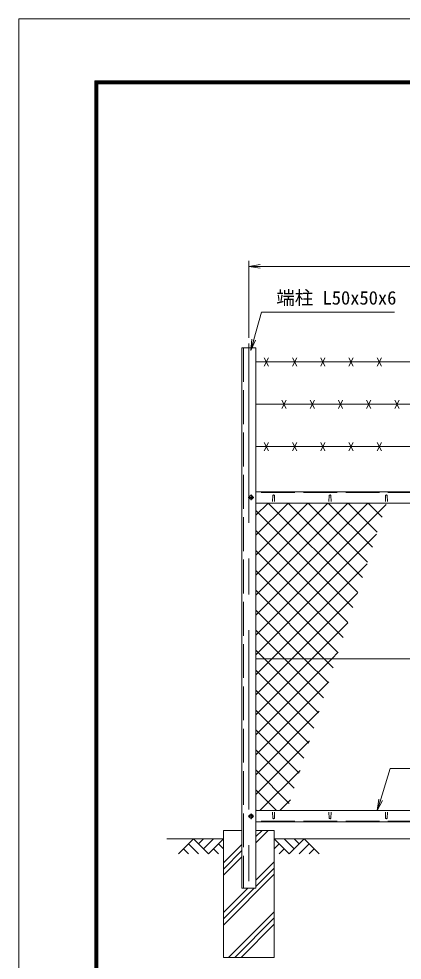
# Model space of a CAD drawing. Units: millimetres, scale not verified. Extents: x -4200 to 4200, y -2970 to 2970.
# Drawn here: x -4200 to -2841, y -366 to 2970 of the extents above; entities that cross this region are included whole.
import ezdxf
from ezdxf.enums import TextEntityAlignment as Align

# ---------------------------------------------------------------- set-up
doc = ezdxf.new("R2010")
doc.units = ezdxf.units.MM
doc.header["$LTSCALE"] = 20
doc.linetypes.add('DASHED', pattern=[7.5, 6, -1.5])
doc.linetypes.add('USER1', pattern=[50.8, 31.75, -6.35, 6.35, -6.35])
for name, color, linetype, lineweight in [('0-0_D-STR1', 1, 'Continuous', 18), ('0-1_D-BMK', 2, 'USER1', 13), ('0-2_D-STR-DIM', 7, 'Continuous', 9), ('0-3_D-BGD', 7, 'Continuous', 9), ('0-4_D-STR4', 7, 'Continuous', 9), ('0-5_D-DCR-HCH', 7, 'Continuous', 9), ('0-6_D-STR3', 3, 'Continuous', 13), ('0-7_D-STR-TXT', 7, 'Continuous', 9), ('0-8_0', 7, 'Continuous', 9), ('0-A_D-STR2', 7, 'Continuous', 9), ('0-B_D-TTL', 7, 'Continuous', 9)]:
    doc.layers.add(name, color=color, linetype=linetype, lineweight=lineweight)
doc.styles.add('ＭＳ ゴシック', font='')
doc.styles.get('ＭＳ ゴシック').set_extended_font_data('MS Gothic')

# ---------------------------------------------------------------- blocks, each defined once
blk = doc.blocks.new('_Open')
at = {"layer": '0-8_0'}
blk.add_line((-20, 3.33), (0, 0), dxfattribs=at)
blk.add_lwpolyline([(-20, -3.33), (0, 0), (-20, 0)], dxfattribs=at)

msp = doc.modelspace()

# ---------------------------------------------------------------- linework, layer by layer
at = {"layer": '0-0_D-STR1'}
for p, q in [((-3409.97, 1803.98), (-3409.97, -111.02)), ((-3359.97, 1803.98), (-3409.97, 1803.98)), ((-3359.97, -111.02), (-3359.97, 1803.98)), ((-1421.47, 1293.98), (-3359.97, 1293.98)), ((-3299.97, 1280.85), (-3300.72, 1259.35)), ((-3293.97, 1280.85), (-3293.22, 1259.35)), ((-3099.97, 1280.85), (-3100.72, 1259.35)), ((-3093.97, 1280.85), (-3093.22, 1259.35)), ((-2899.97, 1280.85), (-2900.72, 1259.35)), ((-2893.97, 1280.85), (-2893.22, 1259.35)), ((-3359.97, 1253.98), (-1421.47, 1253.98)), ((-3359.97, 163.98), (-1421.47, 163.98)), ((-3299.97, 137.11), (-3300.72, 158.61)), ((-3293.97, 137.11), (-3293.22, 158.61)), ((-3099.97, 137.11), (-3100.72, 158.61)), ((-3093.97, 137.11), (-3093.22, 158.61)), ((-2899.97, 137.11), (-2900.72, 158.61)), ((-2893.97, 137.11), (-2893.22, 158.61)), ((-1421.47, 123.98), (-3359.97, 123.98)), ((-3409.97, -111.02), (-3359.97, -111.02))]:
    msp.add_line(p, q, dxfattribs=at)
at = {"layer": '0-0_D-STR1', "linetype": 'DASHED'}
for p, q in [((-3403.97, 1803.98), (-3403.97, -111.02)), ((-1421.47, 1290.98), (-3359.97, 1290.98)), ((-1421.47, 126.98), (-3359.97, 126.98))]:
    msp.add_line(p, q, dxfattribs=at)
at = {"layer": '0-0_D-STR1'}
for centre, start, end in [((-3296.97, 1279.6), 22.61986, 157.38014), ((-3096.97, 1279.6), 22.61986, 157.38014), ((-2896.97, 1279.6), 22.61986, 157.38014), ((-3296.97, 138.36), 202.61986, 337.38014), ((-3096.97, 138.36), 202.61986, 337.38014), ((-2896.97, 138.36), 202.61986, 337.38014)]:
    msp.add_arc(centre, 3.25, start, end, dxfattribs=at)
at = {"layer": '0-1_D-BMK'}
for p, q in [((-3384.97, 1818.98), (-3384.97, -126.02)), ((-3366.97, 1273.98), (-3386.97, 1273.98)), ((-3376.97, 1283.98), (-3376.97, 1263.98)), ((-3366.97, 143.98), (-3386.97, 143.98)), ((-3376.97, 153.98), (-3376.97, 133.98))]:
    msp.add_line(p, q, dxfattribs=at)
at = {"layer": '0-2_D-STR-DIM'}
for p, q in [((-3384.97, 1838.98), (-3384.97, 2112.76)), ((-3344.97, 2092.76), (-1424.97, 2092.76))]:
    msp.add_line(p, q, dxfattribs=at)
at = {"layer": '0-3_D-BGD'}
for p, q in [((-3474.97, 63.98), (-3674.97, 63.98)), ((-1474.97, 63.98), (-3294.97, 63.98))]:
    msp.add_line(p, q, dxfattribs=at)
at = {"layer": '0-4_D-STR4'}
for p, q in [((-3474.97, 93.98), (-3474.97, -356.02)), ((-3409.97, 93.98), (-3474.97, 93.98)), ((-3294.97, 93.98), (-3359.97, 93.98)), ((-3294.97, 93.98), (-3294.97, -356.02)), ((-3294.97, -356.02), (-3474.97, -356.02))]:
    msp.add_line(p, q, dxfattribs=at)
at = {"layer": '0-5_D-DCR-HCH'}
for p, q in [((-3359.97, 49.96), (-3315.96, 93.98)), ((-3359.97, 72.06), (-3338.05, 93.98)), ((-3581.4, 63.98), (-3634.61, 10.77)), ((-3599.14, 46.24), (-3563.5, 10.77)), ((-3581.4, 63.98), (-3528.19, 10.77)), ((-3563.66, 46.24), (-3545.92, 63.98)), ((-3545.92, 28.5), (-3510.45, 63.98)), ((-3528.19, 10.77), (-3474.97, 63.98)), ((-3492.71, 46.24), (-3474.97, 28.59)), ((-3474.97, -20.84), (-3409.97, 44.16)), ((-3241.76, 10.77), (-3294.97, 63.98)), ((-3277.24, 46.24), (-3294.97, 28.59)), ((-3224.03, 28.5), (-3259.5, 63.98)), ((-3188.55, 63.98), (-3241.76, 10.77)), ((-3206.2, 46.15), (-3224.03, 63.98)), ((-3170.81, 46.24), (-3206.45, 10.77)), ((-3188.55, 63.98), (-3135.34, 10.77)), ((-3616.87, 28.5), (-3599.05, 10.77)), ((-3510.45, 28.5), (-3492.63, 10.77)), ((-3474.97, -42.94), (-3409.97, 22.06)), ((-3259.5, 28.5), (-3277.32, 10.77)), ((-3153.08, 28.5), (-3170.89, 10.77)), ((-3474.97, -65.04), (-3409.97, -0.04)), ((-3359.97, -82.62), (-3294.97, -17.62)), ((-3474.97, -241.81), (-3294.97, -61.81)), ((-3359.97, -104.72), (-3294.97, -39.72)), ((-3474.97, -219.72), (-3366.28, -111.02)), ((-3474.97, -197.62), (-3388.37, -111.02)), ((-3456.6, -356.02), (-3294.97, -194.4)), ((-3434.5, -356.02), (-3294.97, -216.49)), ((-3412.4, -356.02), (-3294.97, -238.59))]:
    msp.add_line(p, q, dxfattribs=at)
at = {"layer": '0-6_D-STR3'}
for p, q in [((-3329.97, 1738.98), (-3314.97, 1768.98)), ((-3329.97, 1768.98), (-3314.97, 1738.98)), ((-3229.97, 1738.98), (-3214.97, 1768.98)), ((-3229.97, 1768.98), (-3214.97, 1738.98)), ((-3129.97, 1738.98), (-3114.97, 1768.98)), ((-3129.97, 1768.98), (-3114.97, 1738.98)), ((-3029.97, 1738.98), (-3014.97, 1768.98)), ((-3029.97, 1768.98), (-3014.97, 1738.98)), ((-2929.97, 1738.98), (-2914.97, 1768.98)), ((-2929.97, 1768.98), (-2914.97, 1738.98)), ((-3359.97, 1753.98), (-1421.47, 1753.98)), ((-3359.97, 1603.98), (-1421.47, 1603.98)), ((-3267.47, 1618.98), (-3252.47, 1588.98)), ((-3267.47, 1588.98), (-3252.47, 1618.98)), ((-3167.47, 1618.98), (-3152.47, 1588.98)), ((-3167.47, 1588.98), (-3152.47, 1618.98)), ((-3067.47, 1618.98), (-3052.47, 1588.98)), ((-3067.47, 1588.98), (-3052.47, 1618.98)), ((-2967.47, 1618.98), (-2952.47, 1588.98)), ((-2967.47, 1588.98), (-2952.47, 1618.98)), ((-2867.47, 1618.98), (-2852.47, 1588.98)), ((-2867.47, 1588.98), (-2852.47, 1618.98)), ((-3329.97, 1438.98), (-3314.97, 1468.98)), ((-3329.97, 1468.98), (-3314.97, 1438.98)), ((-3229.97, 1438.98), (-3214.97, 1468.98)), ((-3229.97, 1468.98), (-3214.97, 1438.98)), ((-3129.97, 1438.98), (-3114.97, 1468.98)), ((-3129.97, 1468.98), (-3114.97, 1438.98)), ((-3029.97, 1438.98), (-3014.97, 1468.98)), ((-3029.97, 1468.98), (-3014.97, 1438.98)), ((-2929.97, 1438.98), (-2914.97, 1468.98)), ((-2929.97, 1468.98), (-2914.97, 1438.98)), ((-3359.97, 1453.98), (-1421.47, 1453.98)), ((-1421.47, 702.23), (-3359.97, 702.23))]:
    msp.add_line(p, q, dxfattribs=at)
for points in [[(-3370.47, 1277.73), (-3376.97, 1281.49), (-3383.47, 1277.73), (-3383.47, 1270.23), (-3376.97, 1266.47), (-3370.47, 1270.23)], [(-3370.47, 147.73), (-3376.97, 151.49), (-3383.47, 147.73), (-3383.47, 140.23), (-3376.97, 136.47), (-3370.47, 140.23)]]:
    msp.add_lwpolyline(points, close=True, dxfattribs=at)
for centre in [(-3376.97, 1273.98), (-3376.97, 143.98)]:
    msp.add_circle(centre, 6.25, dxfattribs=at)
at = {"layer": '0-7_D-STR-TXT'}
for points in [[(-2868.62, 1930.27), (-3339.6, 1930.27), (-3377.68, 1796)], [(-2185.85, 312.85), (-2883.73, 312.85), (-2929.09, 165.89)]]:
    msp.add_lwpolyline(points, dxfattribs=at)
at = {"layer": '0-A_D-STR2'}
for p, q in [((-3359.97, 1210.58), (-3316.58, 1253.98)), ((-3359.97, 1139.87), (-3245.87, 1253.98)), ((-3359.97, 1069.16), (-3175.16, 1253.98)), ((-3359.97, 998.45), (-3104.45, 1253.98)), ((-3359.97, 927.74), (-3033.74, 1253.98)), ((-3359.97, 857.03), (-2963.03, 1253.98)), ((-3359.97, 786.32), (-2898.02, 1248.28)), ((-2998.86, 937.19), (-3315.65, 1253.98)), ((-2981.55, 990.59), (-3244.94, 1253.98)), ((-2964.24, 1043.99), (-3174.23, 1253.98)), ((-2946.93, 1097.39), (-3103.52, 1253.98)), ((-2929.62, 1150.79), (-3032.81, 1253.98)), ((-2912.31, 1204.19), (-2962.1, 1253.98)), ((-3016.17, 883.79), (-3359.97, 1227.59)), ((-3033.48, 830.39), (-3359.97, 1156.88)), ((-3359.97, 715.61), (-2931.94, 1143.65)), ((-3050.79, 776.99), (-3359.97, 1086.17)), ((-3302.64, 702.23), (-2965.85, 1039.02)), ((-3068.1, 723.59), (-3359.97, 1015.46)), ((-3117.46, 702.23), (-3359.97, 944.75)), ((-3231.93, 702.23), (-2999.77, 934.39)), ((-3188.17, 702.23), (-3359.97, 874.04)), ((-3258.88, 702.23), (-3359.97, 803.33)), ((-3161.22, 702.23), (-3033.68, 829.77)), ((-3329.59, 702.23), (-3359.97, 732.62)), ((-3359.97, 644.9), (-3302.64, 702.23)), ((-3359.97, 574.19), (-3231.93, 702.23)), ((-3359.97, 503.48), (-3161.22, 702.23)), ((-3359.97, 432.77), (-3090.51, 702.23)), ((-3137.35, 509.99), (-3329.59, 702.23)), ((-3120.04, 563.39), (-3258.88, 702.23)), ((-3102.73, 616.79), (-3188.17, 702.23)), ((-3085.41, 670.19), (-3117.46, 702.23)), ((-3090.51, 702.23), (-3067.6, 725.14)), ((-3154.66, 456.59), (-3359.97, 661.9)), ((-3359.97, 362.06), (-3101.52, 620.51)), ((-3171.97, 403.19), (-3359.97, 591.19)), ((-3189.28, 349.79), (-3359.97, 520.48)), ((-3359.97, 291.35), (-3135.43, 515.89)), ((-3206.59, 296.39), (-3359.97, 449.77)), ((-3359.97, 220.64), (-3169.35, 411.26)), ((-3223.9, 242.99), (-3359.97, 379.06)), ((-3241.21, 189.59), (-3359.97, 308.35)), ((-3345.92, 163.98), (-3203.27, 306.63)), ((-3286.31, 163.98), (-3359.97, 237.64)), ((-3275.21, 163.98), (-3237.18, 202.01)), ((-3357.02, 163.98), (-3359.97, 166.93))]:
    msp.add_line(p, q, dxfattribs=at)
at = {"layer": '0-B_D-TTL', "color": 2, "lineweight": 18}
msp.add_lwpolyline([(-4200, 2970), (4200, 2970), (4200, -2970), (-4200, -2970)], close=True, dxfattribs=at)
at = {"layer": '0-B_D-TTL'}
for points in [[(-3930, 2750), (3930, 2750), (3930, -2750), (-3930, -2750)], [(-3927.5, 2747.5), (3927.5, 2747.5), (3927.5, -2747.5), (-3927.5, -2747.5)], [(-3925, 2745), (3925, 2745), (3925, -2745), (-3925, -2745)], [(-3922.5, 2742.5), (3922.5, 2742.5), (3922.5, -2742.5), (-3922.5, -2742.5)], [(-3920, 2740), (3920, 2740), (3920, -2740), (-3920, -2740)]]:
    msp.add_lwpolyline(points, close=True, dxfattribs=at)

# ---------------------------------------------------------------- block references
at = {"layer": '0-2_D-STR-DIM', "xscale": 2, "yscale": 2, "rotation": 180}
msp.add_blockref('_Open', (-3384.97, 2092.76), dxfattribs=at)
at = {"layer": '0-7_D-STR-TXT', "xscale": 2, "yscale": 2}
for p, rotation in [((-3378.23, 1794.07), 254.16392), ((-2929.68, 163.98), 252.84683)]:
    msp.add_blockref('_Open', p, dxfattribs=dict(at, rotation=rotation))

# ---------------------------------------------------------------- texts
at = {"layer": '0-7_D-STR-TXT', "style": 'ＭＳ ゴシック'}
msp.add_text('端柱 L50x50x6', height=48.09, dxfattribs=at).set_placement((-3287.4, 1942.85), align=Align.BOTTOM_LEFT)

doc.saveas('drawing.dxf')
